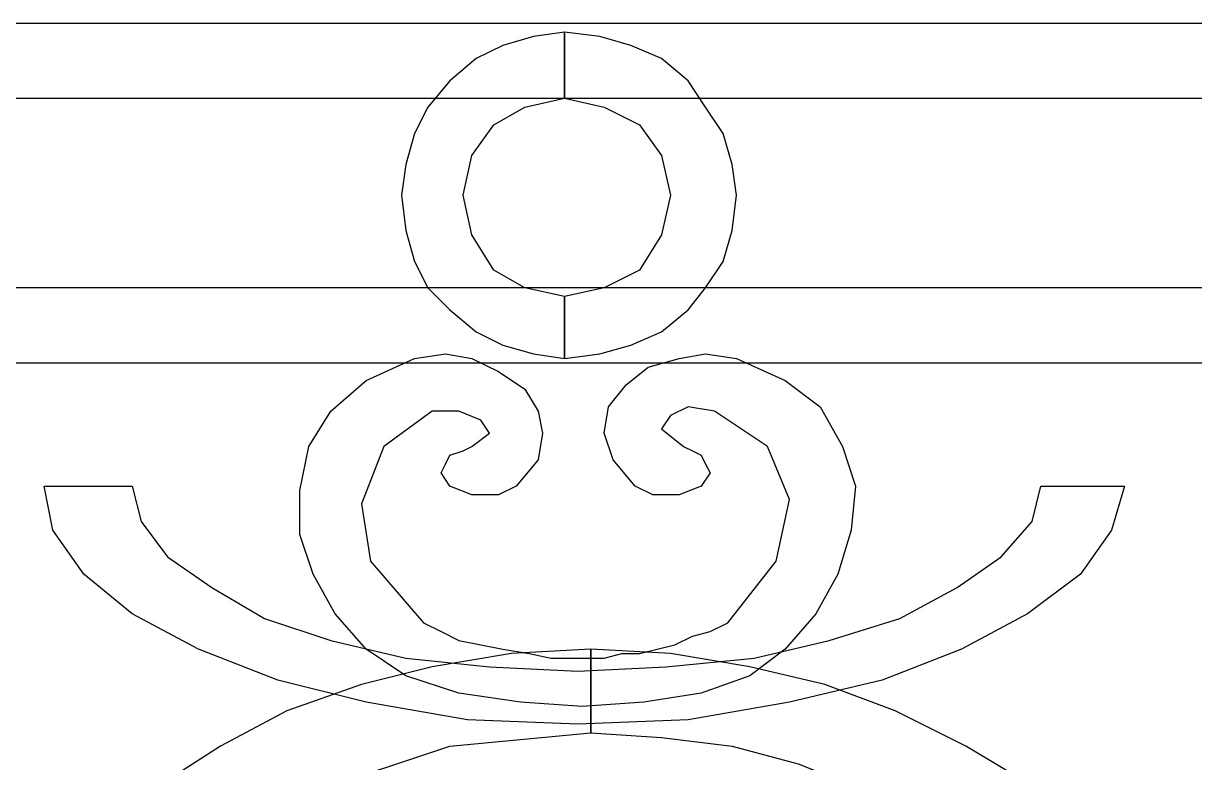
# Model space of a CAD drawing. Header units: centimetres. Extents: x -64 to 68, y -10 to 51.
# Drawn here: x -8.73 to 13.41, y 32.75 to 46.73 of the extents above; entities that cross this region are included whole.
import ezdxf

# ---------------------------------------------------------------- set-up
doc = ezdxf.new("R2010")
doc.units = ezdxf.units.CM
doc.header["$MEASUREMENT"] = 0
doc.layers.add('layer 1', color=7, linetype='Continuous')

msp = doc.modelspace()

# ---------------------------------------------------------------- linework, layer by layer
at = {"layer": 'layer 1', "color": 174}
for points, knots in [([(-59.34844, 46.72609), (-59.34844, 46.72609), (63.59672, 46.72609), (63.59672, 46.72609), (63.59672, 46.72609), (63.59672, 46.72609), (63.59672, 45.3091), (63.59672, 45.3091), (63.59672, 45.3091), (63.59672, 45.3091), (-59.34844, 45.3091), (-59.34844, 45.3091), (-59.34844, 45.3091), (-59.34844, 45.3091), (-59.34844, 46.72609), (-59.34844, 46.72609)], [0, 0, 0, 0, 0.25, 0.25, 0.25, 0.25, 0.5, 0.5, 0.5, 0.5, 0.75, 0.75, 0.75, 0.75, 1, 1, 1, 1]), ([(1.499, 40.39129), (1.499, 40.39129), (0.91553, 40.47464), (0.91553, 40.47464), (0.91553, 40.47464), (0.91553, 40.47464), (0.33206, 40.64135), (0.33206, 40.64135), (0.33206, 40.64135), (0.33206, 40.64135), (-0.16806, 40.89141), (-0.16806, 40.89141), (-0.16806, 40.89141), (-0.16806, 40.89141), (-0.66817, 41.30817), (-0.66817, 41.30817), (-0.66817, 41.30817), (-0.66817, 41.30817), (-1.08494, 41.72493), (-1.08494, 41.72493), (-1.08494, 41.72493), (-1.08494, 41.72493), (-1.33499, 42.22505), (-1.33499, 42.22505), (-1.33499, 42.22505), (-1.33499, 42.22505), (-1.5017, 42.80852), (-1.5017, 42.80852), (-1.5017, 42.80852), (-1.5017, 42.80852), (-1.58505, 43.47534), (-1.58505, 43.47534), (-1.58505, 43.47534), (-1.58505, 43.47534), (-1.5017, 44.05881), (-1.5017, 44.05881), (-1.5017, 44.05881), (-1.5017, 44.05881), (-1.33499, 44.64228), (-1.33499, 44.64228), (-1.33499, 44.64228), (-1.33499, 44.64228), (-1.08494, 45.14239), (-1.08494, 45.14239), (-1.08494, 45.14239), (-1.08494, 45.14239), (-0.66817, 45.64251), (-0.66817, 45.64251), (-0.66817, 45.64251), (-0.66817, 45.64251), (-0.16806, 46.05927), (-0.16806, 46.05927), (-0.16806, 46.05927), (-0.16806, 46.05927), (0.33206, 46.30933), (0.33206, 46.30933), (0.33206, 46.30933), (0.33206, 46.30933), (0.91553, 46.47603), (0.91553, 46.47603), (0.91553, 46.47603), (0.91553, 46.47603), (1.499, 46.55939), (1.499, 46.55939), (1.499, 46.55939), (1.499, 46.55939), (1.499, 45.3091), (1.499, 45.3091), (1.499, 45.3091), (1.499, 45.3091), (0.74882, 45.14239), (0.74882, 45.14239), (0.74882, 45.14239), (0.74882, 45.14239), (0.16535, 44.80898), (0.16535, 44.80898), (0.16535, 44.80898), (0.16535, 44.80898), (-0.25141, 44.22551), (-0.25141, 44.22551), (-0.25141, 44.22551), (-0.25141, 44.22551), (-0.41811, 43.47534), (-0.41811, 43.47534), (-0.41811, 43.47534), (-0.41811, 43.47534), (-0.25141, 42.72517), (-0.25141, 42.72517), (-0.25141, 42.72517), (-0.25141, 42.72517), (0.16535, 42.05834), (0.16535, 42.05834), (0.16535, 42.05834), (0.16535, 42.05834), (0.74882, 41.72493), (0.74882, 41.72493), (0.74882, 41.72493), (0.74882, 41.72493), (1.499, 41.55823), (1.499, 41.55823), (1.499, 41.55823), (1.499, 41.55823), (1.499, 40.39129), (1.499, 40.39129)], [0, 0, 0, 0, 0.03846154, 0.03846154, 0.03846154, 0.03846154, 0.07692308, 0.07692308, 0.07692308, 0.07692308, 0.11538462, 0.11538462, 0.11538462, 0.11538462, 0.15384615, 0.15384615, 0.15384615, 0.15384615, 0.19230769, 0.19230769, 0.19230769, 0.19230769, 0.23076923, 0.23076923, 0.23076923, 0.23076923, 0.26923077, 0.26923077, 0.26923077, 0.26923077, 0.30769231, 0.30769231, 0.30769231, 0.30769231, 0.34615385, 0.34615385, 0.34615385, 0.34615385, 0.38461538, 0.38461538, 0.38461538, 0.38461538, 0.42307692, 0.42307692, 0.42307692, 0.42307692, 0.46153846, 0.46153846, 0.46153846, 0.46153846, 0.5, 0.5, 0.5, 0.5, 0.53846154, 0.53846154, 0.53846154, 0.53846154, 0.57692308, 0.57692308, 0.57692308, 0.57692308, 0.61538462, 0.61538462, 0.61538462, 0.61538462, 0.65384615, 0.65384615, 0.65384615, 0.65384615, 0.69230769, 0.69230769, 0.69230769, 0.69230769, 0.73076923, 0.73076923, 0.73076923, 0.73076923, 0.76923077, 0.76923077, 0.76923077, 0.76923077, 0.80769231, 0.80769231, 0.80769231, 0.80769231, 0.84615385, 0.84615385, 0.84615385, 0.84615385, 0.88461538, 0.88461538, 0.88461538, 0.88461538, 0.92307692, 0.92307692, 0.92307692, 0.92307692, 0.96153846, 0.96153846, 0.96153846, 0.96153846, 1, 1, 1, 1]), ([(1.499, 46.55939), (1.499, 46.55939), (2.16582, 46.47603), (2.16582, 46.47603), (2.16582, 46.47603), (2.16582, 46.47603), (2.74929, 46.30933), (2.74929, 46.30933), (2.74929, 46.30933), (2.74929, 46.30933), (3.33275, 46.05927), (3.33275, 46.05927), (3.33275, 46.05927), (3.33275, 46.05927), (3.83287, 45.64251), (3.83287, 45.64251), (3.83287, 45.64251), (3.83287, 45.64251), (4.16628, 45.14239), (4.16628, 45.14239), (4.16628, 45.14239), (4.16628, 45.14239), (4.49969, 44.64228), (4.49969, 44.64228), (4.49969, 44.64228), (4.49969, 44.64228), (4.6664, 44.05881), (4.6664, 44.05881), (4.6664, 44.05881), (4.6664, 44.05881), (4.74975, 43.47534), (4.74975, 43.47534), (4.74975, 43.47534), (4.74975, 43.47534), (4.6664, 42.80852), (4.6664, 42.80852), (4.6664, 42.80852), (4.6664, 42.80852), (4.49969, 42.22505), (4.49969, 42.22505), (4.49969, 42.22505), (4.49969, 42.22505), (4.16628, 41.72493), (4.16628, 41.72493), (4.16628, 41.72493), (4.16628, 41.72493), (3.83287, 41.30817), (3.83287, 41.30817), (3.83287, 41.30817), (3.83287, 41.30817), (3.33275, 40.89141), (3.33275, 40.89141), (3.33275, 40.89141), (3.33275, 40.89141), (2.74929, 40.64135), (2.74929, 40.64135), (2.74929, 40.64135), (2.74929, 40.64135), (2.16582, 40.47464), (2.16582, 40.47464), (2.16582, 40.47464), (2.16582, 40.47464), (1.499, 40.39129), (1.499, 40.39129), (1.499, 40.39129), (1.499, 40.39129), (1.499, 40.39129), (1.499, 40.39129), (1.499, 40.39129), (1.499, 40.39129), (1.499, 40.39129), (1.499, 40.39129), (1.499, 40.39129), (1.499, 40.39129), (1.499, 40.39129), (1.499, 40.39129), (1.499, 40.39129), (1.499, 40.39129), (1.499, 40.39129), (1.499, 40.39129), (1.499, 40.39129), (1.499, 40.39129), (1.499, 41.55823), (1.499, 41.55823), (1.499, 41.55823), (1.499, 41.55823), (1.499, 41.55823), (1.499, 41.55823), (1.499, 41.55823), (1.499, 41.55823), (1.499, 41.55823), (1.499, 41.55823), (1.499, 41.55823), (1.499, 41.55823), (1.499, 41.55823), (1.499, 41.55823), (1.499, 41.55823), (1.499, 41.55823), (1.499, 41.55823), (1.499, 41.55823), (1.499, 41.55823), (1.499, 41.55823), (2.24917, 41.72493), (2.24917, 41.72493), (2.24917, 41.72493), (2.24917, 41.72493), (2.91599, 42.05834), (2.91599, 42.05834), (2.91599, 42.05834), (2.91599, 42.05834), (3.33275, 42.72517), (3.33275, 42.72517), (3.33275, 42.72517), (3.33275, 42.72517), (3.49946, 43.47534), (3.49946, 43.47534), (3.49946, 43.47534), (3.49946, 43.47534), (3.33275, 44.22551), (3.33275, 44.22551), (3.33275, 44.22551), (3.33275, 44.22551), (2.91599, 44.80898), (2.91599, 44.80898), (2.91599, 44.80898), (2.91599, 44.80898), (2.24917, 45.14239), (2.24917, 45.14239), (2.24917, 45.14239), (2.24917, 45.14239), (1.499, 45.3091), (1.499, 45.3091), (1.499, 45.3091), (1.499, 45.3091), (1.499, 45.3091), (1.499, 45.3091), (1.499, 45.3091), (1.499, 45.3091), (1.499, 45.3091), (1.499, 45.3091), (1.499, 45.3091), (1.499, 45.3091), (1.499, 45.3091), (1.499, 45.3091), (1.499, 45.3091), (1.499, 45.3091), (1.499, 45.3091), (1.499, 45.3091), (1.499, 45.3091), (1.499, 45.3091), (1.499, 46.55939), (1.499, 46.55939), (1.499, 46.55939), (1.499, 46.55939), (1.499, 46.55939), (1.499, 46.55939), (1.499, 46.55939), (1.499, 46.55939), (1.499, 46.55939), (1.499, 46.55939), (1.499, 46.55939), (1.499, 46.55939), (1.499, 46.55939), (1.499, 46.55939), (1.499, 46.55939), (1.499, 46.55939), (1.499, 46.55939), (1.499, 46.55939)], [0, 0, 0, 0, 0.02380952, 0.02380952, 0.02380952, 0.02380952, 0.04761905, 0.04761905, 0.04761905, 0.04761905, 0.07142857, 0.07142857, 0.07142857, 0.07142857, 0.0952381, 0.0952381, 0.0952381, 0.0952381, 0.11904762, 0.11904762, 0.11904762, 0.11904762, 0.14285714, 0.14285714, 0.14285714, 0.14285714, 0.16666667, 0.16666667, 0.16666667, 0.16666667, 0.19047619, 0.19047619, 0.19047619, 0.19047619, 0.21428571, 0.21428571, 0.21428571, 0.21428571, 0.23809524, 0.23809524, 0.23809524, 0.23809524, 0.26190476, 0.26190476, 0.26190476, 0.26190476, 0.28571429, 0.28571429, 0.28571429, 0.28571429, 0.30952381, 0.30952381, 0.30952381, 0.30952381, 0.33333333, 0.33333333, 0.33333333, 0.33333333, 0.35714286, 0.35714286, 0.35714286, 0.35714286, 0.38095238, 0.38095238, 0.38095238, 0.38095238, 0.4047619, 0.4047619, 0.4047619, 0.4047619, 0.42857143, 0.42857143, 0.42857143, 0.42857143, 0.45238095, 0.45238095, 0.45238095, 0.45238095, 0.47619048, 0.47619048, 0.47619048, 0.47619048, 0.5, 0.5, 0.5, 0.5, 0.52380952, 0.52380952, 0.52380952, 0.52380952, 0.54761905, 0.54761905, 0.54761905, 0.54761905, 0.57142857, 0.57142857, 0.57142857, 0.57142857, 0.5952381, 0.5952381, 0.5952381, 0.5952381, 0.61904762, 0.61904762, 0.61904762, 0.61904762, 0.64285714, 0.64285714, 0.64285714, 0.64285714, 0.66666667, 0.66666667, 0.66666667, 0.66666667, 0.69047619, 0.69047619, 0.69047619, 0.69047619, 0.71428571, 0.71428571, 0.71428571, 0.71428571, 0.73809524, 0.73809524, 0.73809524, 0.73809524, 0.76190476, 0.76190476, 0.76190476, 0.76190476, 0.78571429, 0.78571429, 0.78571429, 0.78571429, 0.80952381, 0.80952381, 0.80952381, 0.80952381, 0.83333333, 0.83333333, 0.83333333, 0.83333333, 0.85714286, 0.85714286, 0.85714286, 0.85714286, 0.88095238, 0.88095238, 0.88095238, 0.88095238, 0.9047619, 0.9047619, 0.9047619, 0.9047619, 0.92857143, 0.92857143, 0.92857143, 0.92857143, 0.95238095, 0.95238095, 0.95238095, 0.95238095, 0.97619048, 0.97619048, 0.97619048, 0.97619048, 1, 1, 1, 1]), ([(-59.26509, 41.72493), (-59.26509, 41.72493), (63.68007, 41.72493), (63.68007, 41.72493), (63.68007, 41.72493), (63.68007, 41.72493), (63.68007, 40.30794), (63.68007, 40.30794), (63.68007, 40.30794), (63.68007, 40.30794), (-59.26509, 40.30794), (-59.26509, 40.30794), (-59.26509, 40.30794), (-59.26509, 40.30794), (-59.26509, 41.72493), (-59.26509, 41.72493)], [0, 0, 0, 0, 0.25, 0.25, 0.25, 0.25, 0.5, 0.5, 0.5, 0.5, 0.75, 0.75, 0.75, 0.75, 1, 1, 1, 1]), ([(5.66663, 34.89002), (5.66663, 34.89002), (6.2501, 35.55684), (6.2501, 35.55684), (6.2501, 35.55684), (6.2501, 35.55684), (6.66686, 36.30701), (6.66686, 36.30701), (6.66686, 36.30701), (6.66686, 36.30701), (6.91692, 37.14054), (6.91692, 37.14054), (6.91692, 37.14054), (6.91692, 37.14054), (7.00027, 37.97406), (7.00027, 37.97406), (7.00027, 37.97406), (7.00027, 37.97406), (6.75021, 38.72424), (6.75021, 38.72424), (6.75021, 38.72424), (6.75021, 38.72424), (6.33345, 39.47441), (6.33345, 39.47441), (6.33345, 39.47441), (6.33345, 39.47441), (5.66663, 39.97453), (5.66663, 39.97453), (5.66663, 39.97453), (5.66663, 39.97453), (4.74975, 40.39129), (4.74975, 40.39129), (4.74975, 40.39129), (4.74975, 40.39129), (4.16628, 40.47464), (4.16628, 40.47464), (4.16628, 40.47464), (4.16628, 40.47464), (3.66617, 40.39129), (3.66617, 40.39129), (3.66617, 40.39129), (3.66617, 40.39129), (3.0827, 40.22459), (3.0827, 40.22459), (3.0827, 40.22459), (3.0827, 40.22459), (2.66593, 39.89118), (2.66593, 39.89118), (2.66593, 39.89118), (2.66593, 39.89118), (2.33252, 39.47441), (2.33252, 39.47441), (2.33252, 39.47441), (2.33252, 39.47441), (2.24917, 38.9743), (2.24917, 38.9743), (2.24917, 38.9743), (2.24917, 38.9743), (2.41588, 38.47418), (2.41588, 38.47418), (2.41588, 38.47418), (2.41588, 38.47418), (2.83264, 37.97406), (2.83264, 37.97406), (2.83264, 37.97406), (2.83264, 37.97406), (3.16605, 37.80736), (3.16605, 37.80736), (3.16605, 37.80736), (3.16605, 37.80736), (3.66617, 37.80736), (3.66617, 37.80736), (3.66617, 37.80736), (3.66617, 37.80736), (4.08293, 37.97406), (4.08293, 37.97406), (4.08293, 37.97406), (4.08293, 37.97406), (4.24963, 38.22412), (4.24963, 38.22412), (4.24963, 38.22412), (4.24963, 38.22412), (4.16628, 38.39083), (4.16628, 38.39083), (4.16628, 38.39083), (4.16628, 38.39083), (4.08293, 38.55753), (4.08293, 38.55753), (4.08293, 38.55753), (4.08293, 38.55753), (3.91622, 38.64089), (3.91622, 38.64089), (3.91622, 38.64089), (3.91622, 38.64089), (3.74952, 38.72424), (3.74952, 38.72424), (3.74952, 38.72424), (3.74952, 38.72424), (3.33275, 39.05765), (3.33275, 39.05765), (3.33275, 39.05765), (3.33275, 39.05765), (3.49946, 39.30771), (3.49946, 39.30771), (3.49946, 39.30771), (3.49946, 39.30771), (3.83287, 39.47441), (3.83287, 39.47441), (3.83287, 39.47441), (3.83287, 39.47441), (4.33299, 39.39106), (4.33299, 39.39106), (4.33299, 39.39106), (4.33299, 39.39106), (5.33322, 38.72424), (5.33322, 38.72424), (5.33322, 38.72424), (5.33322, 38.72424), (5.74998, 37.72401), (5.74998, 37.72401), (5.74998, 37.72401), (5.74998, 37.72401), (5.49992, 36.55707), (5.49992, 36.55707), (5.49992, 36.55707), (5.49992, 36.55707), (4.58304, 35.39013), (4.58304, 35.39013), (4.58304, 35.39013), (4.58304, 35.39013), (4.24963, 35.22343), (4.24963, 35.22343), (4.24963, 35.22343), (4.24963, 35.22343), (3.91622, 35.14007), (3.91622, 35.14007), (3.91622, 35.14007), (3.91622, 35.14007), (3.58281, 34.97337), (3.58281, 34.97337), (3.58281, 34.97337), (3.58281, 34.97337), (3.2494, 34.89002), (3.2494, 34.89002), (3.2494, 34.89002), (3.2494, 34.89002), (2.91599, 34.80666), (2.91599, 34.80666), (2.91599, 34.80666), (2.91599, 34.80666), (2.58258, 34.80666), (2.58258, 34.80666), (2.58258, 34.80666), (2.58258, 34.80666), (2.24917, 34.72331), (2.24917, 34.72331), (2.24917, 34.72331), (2.24917, 34.72331), (1.99911, 34.72331), (1.99911, 34.72331), (1.99911, 34.72331), (1.99911, 34.72331), (1.99911, 34.72331), (1.99911, 34.72331), (1.99911, 34.72331), (1.99911, 34.72331), (1.99911, 34.72331), (1.99911, 34.72331), (1.99911, 34.72331), (1.99911, 34.72331), (1.99911, 34.72331), (1.99911, 34.72331), (1.99911, 34.72331), (1.99911, 34.72331), (1.99911, 34.72331), (1.99911, 34.72331), (1.99911, 34.72331), (1.99911, 34.72331), (1.6657, 34.72331), (1.6657, 34.72331), (1.6657, 34.72331), (1.6657, 34.72331), (1.24894, 34.72331), (1.24894, 34.72331), (1.24894, 34.72331), (1.24894, 34.72331), (0.83217, 34.80666), (0.83217, 34.80666), (0.83217, 34.80666), (0.83217, 34.80666), (0.33206, 34.89002), (0.33206, 34.89002), (0.33206, 34.89002), (0.33206, 34.89002), (-0.0847, 34.97337), (-0.0847, 34.97337), (-0.0847, 34.97337), (-0.0847, 34.97337), (-0.50147, 35.05672), (-0.50147, 35.05672), (-0.50147, 35.05672), (-0.50147, 35.05672), (-0.83488, 35.22343), (-0.83488, 35.22343), (-0.83488, 35.22343), (-0.83488, 35.22343), (-1.16829, 35.39013), (-1.16829, 35.39013), (-1.16829, 35.39013), (-1.16829, 35.39013), (-2.16852, 36.55707), (-2.16852, 36.55707), (-2.16852, 36.55707), (-2.16852, 36.55707), (-2.33523, 37.64065), (-2.33523, 37.64065), (-2.33523, 37.64065), (-2.33523, 37.64065), (-1.91846, 38.72424), (-1.91846, 38.72424), (-1.91846, 38.72424), (-1.91846, 38.72424), (-1.00158, 39.39106), (-1.00158, 39.39106), (-1.00158, 39.39106), (-1.00158, 39.39106), (-0.50147, 39.39106), (-0.50147, 39.39106), (-0.50147, 39.39106), (-0.50147, 39.39106), (-0.0847, 39.22435), (-0.0847, 39.22435), (-0.0847, 39.22435), (-0.0847, 39.22435), (0.082, 38.9743), (0.082, 38.9743), (0.082, 38.9743), (0.082, 38.9743), (-0.25141, 38.72424), (-0.25141, 38.72424), (-0.25141, 38.72424), (-0.25141, 38.72424), (-0.41811, 38.64089), (-0.41811, 38.64089), (-0.41811, 38.64089), (-0.41811, 38.64089), (-0.66817, 38.55753), (-0.66817, 38.55753), (-0.66817, 38.55753), (-0.66817, 38.55753), (-0.75153, 38.39083), (-0.75153, 38.39083), (-0.75153, 38.39083), (-0.75153, 38.39083), (-0.83488, 38.22412), (-0.83488, 38.22412), (-0.83488, 38.22412), (-0.83488, 38.22412), (-0.66817, 37.97406), (-0.66817, 37.97406), (-0.66817, 37.97406), (-0.66817, 37.97406), (-0.25141, 37.80736), (-0.25141, 37.80736), (-0.25141, 37.80736), (-0.25141, 37.80736), (0.24871, 37.80736), (0.24871, 37.80736), (0.24871, 37.80736), (0.24871, 37.80736), (0.58212, 37.97406), (0.58212, 37.97406), (0.58212, 37.97406), (0.58212, 37.97406), (0.99888, 38.47418), (0.99888, 38.47418), (0.99888, 38.47418), (0.99888, 38.47418), (1.08223, 38.9743), (1.08223, 38.9743), (1.08223, 38.9743), (1.08223, 38.9743), (0.99888, 39.39106), (0.99888, 39.39106), (0.99888, 39.39106), (0.99888, 39.39106), (0.74882, 39.80782), (0.74882, 39.80782), (0.74882, 39.80782), (0.74882, 39.80782), (0.24871, 40.14123), (0.24871, 40.14123), (0.24871, 40.14123), (0.24871, 40.14123), (-0.25141, 40.39129), (-0.25141, 40.39129), (-0.25141, 40.39129), (-0.25141, 40.39129), (-0.75153, 40.47464), (-0.75153, 40.47464), (-0.75153, 40.47464), (-0.75153, 40.47464), (-1.33499, 40.39129), (-1.33499, 40.39129), (-1.33499, 40.39129), (-1.33499, 40.39129), (-2.25187, 39.97453), (-2.25187, 39.97453), (-2.25187, 39.97453), (-2.25187, 39.97453), (-2.91869, 39.39106), (-2.91869, 39.39106), (-2.91869, 39.39106), (-2.91869, 39.39106), (-3.33546, 38.72424), (-3.33546, 38.72424), (-3.33546, 38.72424), (-3.33546, 38.72424), (-3.50216, 37.89071), (-3.50216, 37.89071), (-3.50216, 37.89071), (-3.50216, 37.89071), (-3.50216, 37.05719), (-3.50216, 37.05719), (-3.50216, 37.05719), (-3.50216, 37.05719), (-3.2521, 36.30701), (-3.2521, 36.30701), (-3.2521, 36.30701), (-3.2521, 36.30701), (-2.83534, 35.55684), (-2.83534, 35.55684), (-2.83534, 35.55684), (-2.83534, 35.55684), (-2.25187, 34.89002), (-2.25187, 34.89002), (-2.25187, 34.89002), (-2.25187, 34.89002), (-1.5017, 34.3899), (-1.5017, 34.3899), (-1.5017, 34.3899), (-1.5017, 34.3899), (-0.50147, 34.05649), (-0.50147, 34.05649), (-0.50147, 34.05649), (-0.50147, 34.05649), (0.66547, 33.88978), (0.66547, 33.88978), (0.66547, 33.88978), (0.66547, 33.88978), (1.83241, 33.80643), (1.83241, 33.80643), (1.83241, 33.80643), (1.83241, 33.80643), (2.99934, 33.88978), (2.99934, 33.88978), (2.99934, 33.88978), (2.99934, 33.88978), (4.08293, 34.05649), (4.08293, 34.05649), (4.08293, 34.05649), (4.08293, 34.05649), (4.99981, 34.3899), (4.99981, 34.3899), (4.99981, 34.3899), (4.99981, 34.3899), (5.66663, 34.89002), (5.66663, 34.89002)], [0, 0, 0, 0, 0.01086957, 0.01086957, 0.01086957, 0.01086957, 0.02173913, 0.02173913, 0.02173913, 0.02173913, 0.0326087, 0.0326087, 0.0326087, 0.0326087, 0.04347826, 0.04347826, 0.04347826, 0.04347826, 0.05434783, 0.05434783, 0.05434783, 0.05434783, 0.06521739, 0.06521739, 0.06521739, 0.06521739, 0.07608696, 0.07608696, 0.07608696, 0.07608696, 0.08695652, 0.08695652, 0.08695652, 0.08695652, 0.09782609, 0.09782609, 0.09782609, 0.09782609, 0.10869565, 0.10869565, 0.10869565, 0.10869565, 0.11956522, 0.11956522, 0.11956522, 0.11956522, 0.13043478, 0.13043478, 0.13043478, 0.13043478, 0.14130435, 0.14130435, 0.14130435, 0.14130435, 0.15217391, 0.15217391, 0.15217391, 0.15217391, 0.16304348, 0.16304348, 0.16304348, 0.16304348, 0.17391304, 0.17391304, 0.17391304, 0.17391304, 0.18478261, 0.18478261, 0.18478261, 0.18478261, 0.19565217, 0.19565217, 0.19565217, 0.19565217, 0.20652174, 0.20652174, 0.20652174, 0.20652174, 0.2173913, 0.2173913, 0.2173913, 0.2173913, 0.22826087, 0.22826087, 0.22826087, 0.22826087, 0.23913043, 0.23913043, 0.23913043, 0.23913043, 0.25, 0.25, 0.25, 0.25, 0.26086957, 0.26086957, 0.26086957, 0.26086957, 0.27173913, 0.27173913, 0.27173913, 0.27173913, 0.2826087, 0.2826087, 0.2826087, 0.2826087, 0.29347826, 0.29347826, 0.29347826, 0.29347826, 0.30434783, 0.30434783, 0.30434783, 0.30434783, 0.31521739, 0.31521739, 0.31521739, 0.31521739, 0.32608696, 0.32608696, 0.32608696, 0.32608696, 0.33695652, 0.33695652, 0.33695652, 0.33695652, 0.34782609, 0.34782609, 0.34782609, 0.34782609, 0.35869565, 0.35869565, 0.35869565, 0.35869565, 0.36956522, 0.36956522, 0.36956522, 0.36956522, 0.38043478, 0.38043478, 0.38043478, 0.38043478, 0.39130435, 0.39130435, 0.39130435, 0.39130435, 0.40217391, 0.40217391, 0.40217391, 0.40217391, 0.41304348, 0.41304348, 0.41304348, 0.41304348, 0.42391304, 0.42391304, 0.42391304, 0.42391304, 0.43478261, 0.43478261, 0.43478261, 0.43478261, 0.44565217, 0.44565217, 0.44565217, 0.44565217, 0.45652174, 0.45652174, 0.45652174, 0.45652174, 0.4673913, 0.4673913, 0.4673913, 0.4673913, 0.47826087, 0.47826087, 0.47826087, 0.47826087, 0.48913043, 0.48913043, 0.48913043, 0.48913043, 0.5, 0.5, 0.5, 0.5, 0.51086957, 0.51086957, 0.51086957, 0.51086957, 0.52173913, 0.52173913, 0.52173913, 0.52173913, 0.5326087, 0.5326087, 0.5326087, 0.5326087, 0.54347826, 0.54347826, 0.54347826, 0.54347826, 0.55434783, 0.55434783, 0.55434783, 0.55434783, 0.56521739, 0.56521739, 0.56521739, 0.56521739, 0.57608696, 0.57608696, 0.57608696, 0.57608696, 0.58695652, 0.58695652, 0.58695652, 0.58695652, 0.59782609, 0.59782609, 0.59782609, 0.59782609, 0.60869565, 0.60869565, 0.60869565, 0.60869565, 0.61956522, 0.61956522, 0.61956522, 0.61956522, 0.63043478, 0.63043478, 0.63043478, 0.63043478, 0.64130435, 0.64130435, 0.64130435, 0.64130435, 0.65217391, 0.65217391, 0.65217391, 0.65217391, 0.66304348, 0.66304348, 0.66304348, 0.66304348, 0.67391304, 0.67391304, 0.67391304, 0.67391304, 0.68478261, 0.68478261, 0.68478261, 0.68478261, 0.69565217, 0.69565217, 0.69565217, 0.69565217, 0.70652174, 0.70652174, 0.70652174, 0.70652174, 0.7173913, 0.7173913, 0.7173913, 0.7173913, 0.72826087, 0.72826087, 0.72826087, 0.72826087, 0.73913043, 0.73913043, 0.73913043, 0.73913043, 0.75, 0.75, 0.75, 0.75, 0.76086957, 0.76086957, 0.76086957, 0.76086957, 0.77173913, 0.77173913, 0.77173913, 0.77173913, 0.7826087, 0.7826087, 0.7826087, 0.7826087, 0.79347826, 0.79347826, 0.79347826, 0.79347826, 0.80434783, 0.80434783, 0.80434783, 0.80434783, 0.81521739, 0.81521739, 0.81521739, 0.81521739, 0.82608696, 0.82608696, 0.82608696, 0.82608696, 0.83695652, 0.83695652, 0.83695652, 0.83695652, 0.84782609, 0.84782609, 0.84782609, 0.84782609, 0.85869565, 0.85869565, 0.85869565, 0.85869565, 0.86956522, 0.86956522, 0.86956522, 0.86956522, 0.88043478, 0.88043478, 0.88043478, 0.88043478, 0.89130435, 0.89130435, 0.89130435, 0.89130435, 0.90217391, 0.90217391, 0.90217391, 0.90217391, 0.91304348, 0.91304348, 0.91304348, 0.91304348, 0.92391304, 0.92391304, 0.92391304, 0.92391304, 0.93478261, 0.93478261, 0.93478261, 0.93478261, 0.94565217, 0.94565217, 0.94565217, 0.94565217, 0.95652174, 0.95652174, 0.95652174, 0.95652174, 0.9673913, 0.9673913, 0.9673913, 0.9673913, 0.97826087, 0.97826087, 0.97826087, 0.97826087, 0.98913043, 0.98913043, 0.98913043, 0.98913043, 1, 1, 1, 1]), ([(1.74905, 33.47302), (1.74905, 33.47302), (3.83287, 33.55637), (3.83287, 33.55637), (3.83287, 33.55637), (3.83287, 33.55637), (5.74998, 33.88978), (5.74998, 33.88978), (5.74998, 33.88978), (5.74998, 33.88978), (7.50039, 34.30655), (7.50039, 34.30655), (7.50039, 34.30655), (7.50039, 34.30655), (9.00073, 34.89002), (9.00073, 34.89002), (9.00073, 34.89002), (9.00073, 34.89002), (10.25102, 35.55684), (10.25102, 35.55684), (10.25102, 35.55684), (10.25102, 35.55684), (11.25126, 36.30701), (11.25126, 36.30701), (11.25126, 36.30701), (11.25126, 36.30701), (11.83473, 37.14054), (11.83473, 37.14054), (11.83473, 37.14054), (11.83473, 37.14054), (12.08478, 37.97406), (12.08478, 37.97406), (12.08478, 37.97406), (12.08478, 37.97406), (12.08478, 37.97406), (12.08478, 37.97406), (12.08478, 37.97406), (12.08478, 37.97406), (12.08478, 37.97406), (12.08478, 37.97406), (12.08478, 37.97406), (12.08478, 37.97406), (12.08478, 37.97406), (12.08478, 37.97406), (12.08478, 37.97406), (12.08478, 37.97406), (12.08478, 37.97406), (12.08478, 37.97406), (12.08478, 37.97406), (12.08478, 37.97406), (11.75137, 37.97406), (11.75137, 37.97406), (11.75137, 37.97406), (11.75137, 37.97406), (11.1679, 37.97406), (11.1679, 37.97406), (11.1679, 37.97406), (11.1679, 37.97406), (10.75114, 37.97406), (10.75114, 37.97406), (10.75114, 37.97406), (10.75114, 37.97406), (10.50108, 37.97406), (10.50108, 37.97406), (10.50108, 37.97406), (10.50108, 37.97406), (10.33438, 37.30724), (10.33438, 37.30724), (10.33438, 37.30724), (10.33438, 37.30724), (9.75091, 36.64042), (9.75091, 36.64042), (9.75091, 36.64042), (9.75091, 36.64042), (8.91738, 36.05695), (8.91738, 36.05695), (8.91738, 36.05695), (8.91738, 36.05695), (7.8338, 35.47348), (7.8338, 35.47348), (7.8338, 35.47348), (7.8338, 35.47348), (6.50016, 35.05672), (6.50016, 35.05672), (6.50016, 35.05672), (6.50016, 35.05672), (5.08316, 34.72331), (5.08316, 34.72331), (5.08316, 34.72331), (5.08316, 34.72331), (3.41611, 34.55661), (3.41611, 34.55661), (3.41611, 34.55661), (3.41611, 34.55661), (1.74905, 34.47325), (1.74905, 34.47325), (1.74905, 34.47325), (1.74905, 34.47325), (0.082, 34.55661), (0.082, 34.55661), (0.082, 34.55661), (0.082, 34.55661), (-1.5017, 34.72331), (-1.5017, 34.72331), (-1.5017, 34.72331), (-1.5017, 34.72331), (-2.91869, 35.05672), (-2.91869, 35.05672), (-2.91869, 35.05672), (-2.91869, 35.05672), (-4.16898, 35.47348), (-4.16898, 35.47348), (-4.16898, 35.47348), (-4.16898, 35.47348), (-5.16922, 36.05695), (-5.16922, 36.05695), (-5.16922, 36.05695), (-5.16922, 36.05695), (-6.00274, 36.64042), (-6.00274, 36.64042), (-6.00274, 36.64042), (-6.00274, 36.64042), (-6.50286, 37.30724), (-6.50286, 37.30724), (-6.50286, 37.30724), (-6.50286, 37.30724), (-6.66956, 37.97406), (-6.66956, 37.97406), (-6.66956, 37.97406), (-6.66956, 37.97406), (-6.91962, 37.97406), (-6.91962, 37.97406), (-6.91962, 37.97406), (-6.91962, 37.97406), (-7.41974, 37.97406), (-7.41974, 37.97406), (-7.41974, 37.97406), (-7.41974, 37.97406), (-8.00321, 37.97406), (-8.00321, 37.97406), (-8.00321, 37.97406), (-8.00321, 37.97406), (-8.33662, 37.97406), (-8.33662, 37.97406), (-8.33662, 37.97406), (-8.33662, 37.97406), (-8.33662, 37.97406), (-8.33662, 37.97406), (-8.33662, 37.97406), (-8.33662, 37.97406), (-8.33662, 37.97406), (-8.33662, 37.97406), (-8.33662, 37.97406), (-8.33662, 37.97406), (-8.33662, 37.97406), (-8.33662, 37.97406), (-8.33662, 37.97406), (-8.33662, 37.97406), (-8.33662, 37.97406), (-8.33662, 37.97406), (-8.33662, 37.97406), (-8.33662, 37.97406), (-8.16991, 37.14054), (-8.16991, 37.14054), (-8.16991, 37.14054), (-8.16991, 37.14054), (-7.58644, 36.30701), (-7.58644, 36.30701), (-7.58644, 36.30701), (-7.58644, 36.30701), (-6.66956, 35.55684), (-6.66956, 35.55684), (-6.66956, 35.55684), (-6.66956, 35.55684), (-5.41927, 34.89002), (-5.41927, 34.89002), (-5.41927, 34.89002), (-5.41927, 34.89002), (-3.91893, 34.30655), (-3.91893, 34.30655), (-3.91893, 34.30655), (-3.91893, 34.30655), (-2.25187, 33.88978), (-2.25187, 33.88978), (-2.25187, 33.88978), (-2.25187, 33.88978), (-0.33476, 33.55637), (-0.33476, 33.55637), (-0.33476, 33.55637), (-0.33476, 33.55637), (1.74905, 33.47302), (1.74905, 33.47302)], [0, 0, 0, 0, 0.02083333, 0.02083333, 0.02083333, 0.02083333, 0.04166667, 0.04166667, 0.04166667, 0.04166667, 0.0625, 0.0625, 0.0625, 0.0625, 0.08333333, 0.08333333, 0.08333333, 0.08333333, 0.10416667, 0.10416667, 0.10416667, 0.10416667, 0.125, 0.125, 0.125, 0.125, 0.14583333, 0.14583333, 0.14583333, 0.14583333, 0.16666667, 0.16666667, 0.16666667, 0.16666667, 0.1875, 0.1875, 0.1875, 0.1875, 0.20833333, 0.20833333, 0.20833333, 0.20833333, 0.22916667, 0.22916667, 0.22916667, 0.22916667, 0.25, 0.25, 0.25, 0.25, 0.27083333, 0.27083333, 0.27083333, 0.27083333, 0.29166667, 0.29166667, 0.29166667, 0.29166667, 0.3125, 0.3125, 0.3125, 0.3125, 0.33333333, 0.33333333, 0.33333333, 0.33333333, 0.35416667, 0.35416667, 0.35416667, 0.35416667, 0.375, 0.375, 0.375, 0.375, 0.39583333, 0.39583333, 0.39583333, 0.39583333, 0.41666667, 0.41666667, 0.41666667, 0.41666667, 0.4375, 0.4375, 0.4375, 0.4375, 0.45833333, 0.45833333, 0.45833333, 0.45833333, 0.47916667, 0.47916667, 0.47916667, 0.47916667, 0.5, 0.5, 0.5, 0.5, 0.52083333, 0.52083333, 0.52083333, 0.52083333, 0.54166667, 0.54166667, 0.54166667, 0.54166667, 0.5625, 0.5625, 0.5625, 0.5625, 0.58333333, 0.58333333, 0.58333333, 0.58333333, 0.60416667, 0.60416667, 0.60416667, 0.60416667, 0.625, 0.625, 0.625, 0.625, 0.64583333, 0.64583333, 0.64583333, 0.64583333, 0.66666667, 0.66666667, 0.66666667, 0.66666667, 0.6875, 0.6875, 0.6875, 0.6875, 0.70833333, 0.70833333, 0.70833333, 0.70833333, 0.72916667, 0.72916667, 0.72916667, 0.72916667, 0.75, 0.75, 0.75, 0.75, 0.77083333, 0.77083333, 0.77083333, 0.77083333, 0.79166667, 0.79166667, 0.79166667, 0.79166667, 0.8125, 0.8125, 0.8125, 0.8125, 0.83333333, 0.83333333, 0.83333333, 0.83333333, 0.85416667, 0.85416667, 0.85416667, 0.85416667, 0.875, 0.875, 0.875, 0.875, 0.89583333, 0.89583333, 0.89583333, 0.89583333, 0.91666667, 0.91666667, 0.91666667, 0.91666667, 0.9375, 0.9375, 0.9375, 0.9375, 0.95833333, 0.95833333, 0.95833333, 0.95833333, 0.97916667, 0.97916667, 0.97916667, 0.97916667, 1, 1, 1, 1]), ([(1.99911, 33.30632), (1.99911, 33.30632), (1.99911, 33.30632), (1.99911, 33.30632), (1.99911, 33.30632), (1.99911, 33.30632), (1.99911, 33.30632), (1.99911, 33.30632), (1.99911, 33.30632), (1.99911, 33.30632), (1.99911, 33.30632), (1.99911, 33.30632), (1.99911, 33.30632), (1.99911, 33.30632), (1.99911, 33.30632), (1.99911, 33.30632), (1.99911, 33.30632), (1.99911, 33.30632), (-0.66817, 33.05626), (-0.66817, 33.05626), (-0.66817, 33.05626), (-0.66817, 33.05626), (-3.16875, 32.22273), (-3.16875, 32.22273), (-3.16875, 32.22273), (-3.16875, 32.22273), (-5.41927, 30.97244), (-5.41927, 30.97244), (-5.41927, 30.97244), (-5.41927, 30.97244), (-7.33638, 29.38874), (-7.33638, 29.38874), (-7.33638, 29.38874), (-7.33638, 29.38874), (-8.92009, 27.38828), (-8.92009, 27.38828), (-8.92009, 27.38828), (-8.92009, 27.38828), (-10.17038, 25.0544), (-10.17038, 25.0544), (-10.17038, 25.0544), (-10.17038, 25.0544), (-10.92055, 22.55382), (-10.92055, 22.55382), (-10.92055, 22.55382), (-10.92055, 22.55382), (-11.17061, 19.80319), (-11.17061, 19.80319), (-11.17061, 19.80319), (-11.17061, 19.80319), (-10.92055, 17.05255), (-10.92055, 17.05255), (-10.92055, 17.05255), (-10.92055, 17.05255), (-10.17038, 14.55197), (-10.17038, 14.55197), (-10.17038, 14.55197), (-10.17038, 14.55197), (-8.92009, 12.30145), (-8.92009, 12.30145), (-8.92009, 12.30145), (-8.92009, 12.30145), (-7.33638, 10.30098), (-7.33638, 10.30098), (-7.33638, 10.30098), (-7.33638, 10.30098), (-5.41927, 8.63393), (-5.41927, 8.63393), (-5.41927, 8.63393), (-5.41927, 8.63393), (-3.16875, 7.38364), (-3.16875, 7.38364), (-3.16875, 7.38364), (-3.16875, 7.38364), (-0.66817, 6.55011), (-0.66817, 6.55011), (-0.66817, 6.55011), (-0.66817, 6.55011), (1.99911, 6.30006), (1.99911, 6.30006), (1.99911, 6.30006), (1.99911, 6.30006), (1.99911, 6.30006), (1.99911, 6.30006), (1.99911, 6.30006), (1.99911, 6.30006), (1.99911, 6.30006), (1.99911, 6.30006), (1.99911, 6.30006), (1.99911, 6.30006), (1.99911, 6.30006), (1.99911, 6.30006), (1.99911, 6.30006), (1.99911, 6.30006), (1.99911, 6.30006), (1.99911, 6.30006), (1.99911, 6.30006), (1.99911, 6.30006), (1.99911, 4.79971), (1.99911, 4.79971), (1.99911, 4.79971), (1.99911, 4.79971), (1.99911, 4.79971), (1.99911, 4.79971), (1.99911, 4.79971), (1.99911, 4.79971), (1.99911, 4.79971), (1.99911, 4.79971), (1.99911, 4.79971), (1.99911, 4.79971), (1.99911, 4.79971), (1.99911, 4.79971), (1.99911, 4.79971), (1.99911, 4.79971), (1.99911, 4.79971), (1.99911, 4.79971), (1.99911, 4.79971), (1.99911, 4.79971), (0.49876, 4.88306), (0.49876, 4.88306), (0.49876, 4.88306), (0.49876, 4.88306), (-1.00158, 5.13312), (-1.00158, 5.13312), (-1.00158, 5.13312), (-1.00158, 5.13312), (-2.33523, 5.46653), (-2.33523, 5.46653), (-2.33523, 5.46653), (-2.33523, 5.46653), (-3.75222, 5.96665), (-3.75222, 5.96665), (-3.75222, 5.96665), (-3.75222, 5.96665), (-5.00251, 6.63347), (-5.00251, 6.63347), (-5.00251, 6.63347), (-5.00251, 6.63347), (-6.16945, 7.38364), (-6.16945, 7.38364), (-6.16945, 7.38364), (-6.16945, 7.38364), (-7.25303, 8.21717), (-7.25303, 8.21717), (-7.25303, 8.21717), (-7.25303, 8.21717), (-8.33662, 9.2174), (-8.33662, 9.2174), (-8.33662, 9.2174), (-8.33662, 9.2174), (-9.2535, 10.21763), (-9.2535, 10.21763), (-9.2535, 10.21763), (-9.2535, 10.21763), (-10.08702, 11.38457), (-10.08702, 11.38457), (-10.08702, 11.38457), (-10.08702, 11.38457), (-10.75384, 12.63486), (-10.75384, 12.63486), (-10.75384, 12.63486), (-10.75384, 12.63486), (-11.42066, 13.9685), (-11.42066, 13.9685), (-11.42066, 13.9685), (-11.42066, 13.9685), (-11.83743, 15.30214), (-11.83743, 15.30214), (-11.83743, 15.30214), (-11.83743, 15.30214), (-12.25419, 16.80249), (-12.25419, 16.80249), (-12.25419, 16.80249), (-12.25419, 16.80249), (-12.4209, 18.21949), (-12.4209, 18.21949), (-12.4209, 18.21949), (-12.4209, 18.21949), (-12.50425, 19.80319), (-12.50425, 19.80319), (-12.50425, 19.80319), (-12.50425, 19.80319), (-12.4209, 21.30353), (-12.4209, 21.30353), (-12.4209, 21.30353), (-12.4209, 21.30353), (-12.25419, 22.80388), (-12.25419, 22.80388), (-12.25419, 22.80388), (-12.25419, 22.80388), (-11.83743, 24.22088), (-11.83743, 24.22088), (-11.83743, 24.22088), (-11.83743, 24.22088), (-11.42066, 25.63787), (-11.42066, 25.63787), (-11.42066, 25.63787), (-11.42066, 25.63787), (-10.75384, 26.97151), (-10.75384, 26.97151), (-10.75384, 26.97151), (-10.75384, 26.97151), (-10.08702, 28.2218), (-10.08702, 28.2218), (-10.08702, 28.2218), (-10.08702, 28.2218), (-9.2535, 29.38874), (-9.2535, 29.38874), (-9.2535, 29.38874), (-9.2535, 29.38874), (-8.33662, 30.47233), (-8.33662, 30.47233), (-8.33662, 30.47233), (-8.33662, 30.47233), (-7.25303, 31.3892), (-7.25303, 31.3892), (-7.25303, 31.3892), (-7.25303, 31.3892), (-6.16945, 32.30608), (-6.16945, 32.30608), (-6.16945, 32.30608), (-6.16945, 32.30608), (-5.00251, 33.05626), (-5.00251, 33.05626), (-5.00251, 33.05626), (-5.00251, 33.05626), (-3.75222, 33.72308), (-3.75222, 33.72308), (-3.75222, 33.72308), (-3.75222, 33.72308), (-2.33523, 34.22319), (-2.33523, 34.22319), (-2.33523, 34.22319), (-2.33523, 34.22319), (-1.00158, 34.55661), (-1.00158, 34.55661), (-1.00158, 34.55661), (-1.00158, 34.55661), (0.49876, 34.80666), (0.49876, 34.80666), (0.49876, 34.80666), (0.49876, 34.80666), (1.99911, 34.89002), (1.99911, 34.89002), (1.99911, 34.89002), (1.99911, 34.89002), (1.99911, 34.89002), (1.99911, 34.89002), (1.99911, 34.89002), (1.99911, 34.89002), (1.99911, 34.89002), (1.99911, 34.89002), (1.99911, 34.89002), (1.99911, 34.89002), (1.99911, 34.89002), (1.99911, 34.89002), (1.99911, 34.89002), (1.99911, 34.89002), (1.99911, 34.89002), (1.99911, 34.89002), (1.99911, 34.89002), (1.99911, 34.89002), (1.99911, 33.30632), (1.99911, 33.30632)], [0, 0, 0, 0, 0.01515152, 0.01515152, 0.01515152, 0.01515152, 0.03030303, 0.03030303, 0.03030303, 0.03030303, 0.04545455, 0.04545455, 0.04545455, 0.04545455, 0.06060606, 0.06060606, 0.06060606, 0.06060606, 0.07575758, 0.07575758, 0.07575758, 0.07575758, 0.09090909, 0.09090909, 0.09090909, 0.09090909, 0.10606061, 0.10606061, 0.10606061, 0.10606061, 0.12121212, 0.12121212, 0.12121212, 0.12121212, 0.13636364, 0.13636364, 0.13636364, 0.13636364, 0.15151515, 0.15151515, 0.15151515, 0.15151515, 0.16666667, 0.16666667, 0.16666667, 0.16666667, 0.18181818, 0.18181818, 0.18181818, 0.18181818, 0.1969697, 0.1969697, 0.1969697, 0.1969697, 0.21212121, 0.21212121, 0.21212121, 0.21212121, 0.22727273, 0.22727273, 0.22727273, 0.22727273, 0.24242424, 0.24242424, 0.24242424, 0.24242424, 0.25757576, 0.25757576, 0.25757576, 0.25757576, 0.27272727, 0.27272727, 0.27272727, 0.27272727, 0.28787879, 0.28787879, 0.28787879, 0.28787879, 0.3030303, 0.3030303, 0.3030303, 0.3030303, 0.31818182, 0.31818182, 0.31818182, 0.31818182, 0.33333333, 0.33333333, 0.33333333, 0.33333333, 0.34848485, 0.34848485, 0.34848485, 0.34848485, 0.36363636, 0.36363636, 0.36363636, 0.36363636, 0.37878788, 0.37878788, 0.37878788, 0.37878788, 0.39393939, 0.39393939, 0.39393939, 0.39393939, 0.40909091, 0.40909091, 0.40909091, 0.40909091, 0.42424242, 0.42424242, 0.42424242, 0.42424242, 0.43939394, 0.43939394, 0.43939394, 0.43939394, 0.45454545, 0.45454545, 0.45454545, 0.45454545, 0.46969697, 0.46969697, 0.46969697, 0.46969697, 0.48484848, 0.48484848, 0.48484848, 0.48484848, 0.5, 0.5, 0.5, 0.5, 0.51515152, 0.51515152, 0.51515152, 0.51515152, 0.53030303, 0.53030303, 0.53030303, 0.53030303, 0.54545455, 0.54545455, 0.54545455, 0.54545455, 0.56060606, 0.56060606, 0.56060606, 0.56060606, 0.57575758, 0.57575758, 0.57575758, 0.57575758, 0.59090909, 0.59090909, 0.59090909, 0.59090909, 0.60606061, 0.60606061, 0.60606061, 0.60606061, 0.62121212, 0.62121212, 0.62121212, 0.62121212, 0.63636364, 0.63636364, 0.63636364, 0.63636364, 0.65151515, 0.65151515, 0.65151515, 0.65151515, 0.66666667, 0.66666667, 0.66666667, 0.66666667, 0.68181818, 0.68181818, 0.68181818, 0.68181818, 0.6969697, 0.6969697, 0.6969697, 0.6969697, 0.71212121, 0.71212121, 0.71212121, 0.71212121, 0.72727273, 0.72727273, 0.72727273, 0.72727273, 0.74242424, 0.74242424, 0.74242424, 0.74242424, 0.75757576, 0.75757576, 0.75757576, 0.75757576, 0.77272727, 0.77272727, 0.77272727, 0.77272727, 0.78787879, 0.78787879, 0.78787879, 0.78787879, 0.8030303, 0.8030303, 0.8030303, 0.8030303, 0.81818182, 0.81818182, 0.81818182, 0.81818182, 0.83333333, 0.83333333, 0.83333333, 0.83333333, 0.84848485, 0.84848485, 0.84848485, 0.84848485, 0.86363636, 0.86363636, 0.86363636, 0.86363636, 0.87878788, 0.87878788, 0.87878788, 0.87878788, 0.89393939, 0.89393939, 0.89393939, 0.89393939, 0.90909091, 0.90909091, 0.90909091, 0.90909091, 0.92424242, 0.92424242, 0.92424242, 0.92424242, 0.93939394, 0.93939394, 0.93939394, 0.93939394, 0.95454545, 0.95454545, 0.95454545, 0.95454545, 0.96969697, 0.96969697, 0.96969697, 0.96969697, 0.98484848, 0.98484848, 0.98484848, 0.98484848, 1, 1, 1, 1]), ([(1.99911, 34.89002), (1.99911, 34.89002), (3.49946, 34.80666), (3.49946, 34.80666), (3.49946, 34.80666), (3.49946, 34.80666), (4.99981, 34.55661), (4.99981, 34.55661), (4.99981, 34.55661), (4.99981, 34.55661), (6.4168, 34.22319), (6.4168, 34.22319), (6.4168, 34.22319), (6.4168, 34.22319), (7.75045, 33.72308), (7.75045, 33.72308), (7.75045, 33.72308), (7.75045, 33.72308), (9.08409, 33.05626), (9.08409, 33.05626), (9.08409, 33.05626), (9.08409, 33.05626), (10.33438, 32.30608), (10.33438, 32.30608), (10.33438, 32.30608), (10.33438, 32.30608), (11.50131, 31.3892), (11.50131, 31.3892), (11.50131, 31.3892), (11.50131, 31.3892), (12.50155, 30.47233), (12.50155, 30.47233), (12.50155, 30.47233), (12.50155, 30.47233), (13.50178, 29.38874), (13.50178, 29.38874), (13.50178, 29.38874), (13.50178, 29.38874), (14.3353, 28.2218), (14.3353, 28.2218), (14.3353, 28.2218), (14.3353, 28.2218), (15.08548, 26.97151), (15.08548, 26.97151), (15.08548, 26.97151), (15.08548, 26.97151), (15.7523, 25.63787), (15.7523, 25.63787), (15.7523, 25.63787), (15.7523, 25.63787), (16.25242, 24.22088), (16.25242, 24.22088), (16.25242, 24.22088), (16.25242, 24.22088), (16.58583, 22.80388), (16.58583, 22.80388), (16.58583, 22.80388), (16.58583, 22.80388), (16.83588, 21.30353), (16.83588, 21.30353), (16.83588, 21.30353), (16.83588, 21.30353), (16.91924, 19.80319), (16.91924, 19.80319), (16.91924, 19.80319), (16.91924, 19.80319), (16.83588, 18.21949), (16.83588, 18.21949), (16.83588, 18.21949), (16.83588, 18.21949), (16.58583, 16.80249), (16.58583, 16.80249), (16.58583, 16.80249), (16.58583, 16.80249), (16.25242, 15.30214), (16.25242, 15.30214), (16.25242, 15.30214), (16.25242, 15.30214), (15.7523, 13.9685), (15.7523, 13.9685), (15.7523, 13.9685), (15.7523, 13.9685), (15.08548, 12.63486), (15.08548, 12.63486), (15.08548, 12.63486), (15.08548, 12.63486), (14.3353, 11.38457), (14.3353, 11.38457), (14.3353, 11.38457), (14.3353, 11.38457), (13.50178, 10.21763), (13.50178, 10.21763), (13.50178, 10.21763), (13.50178, 10.21763), (12.50155, 9.2174), (12.50155, 9.2174), (12.50155, 9.2174), (12.50155, 9.2174), (11.50131, 8.21717), (11.50131, 8.21717), (11.50131, 8.21717), (11.50131, 8.21717), (10.33438, 7.38364), (10.33438, 7.38364), (10.33438, 7.38364), (10.33438, 7.38364), (9.08409, 6.63347), (9.08409, 6.63347), (9.08409, 6.63347), (9.08409, 6.63347), (7.75045, 5.96665), (7.75045, 5.96665), (7.75045, 5.96665), (7.75045, 5.96665), (6.4168, 5.46653), (6.4168, 5.46653), (6.4168, 5.46653), (6.4168, 5.46653), (4.99981, 5.13312), (4.99981, 5.13312), (4.99981, 5.13312), (4.99981, 5.13312), (3.49946, 4.88306), (3.49946, 4.88306), (3.49946, 4.88306), (3.49946, 4.88306), (1.99911, 4.79971), (1.99911, 4.79971), (1.99911, 4.79971), (1.99911, 4.79971), (1.99911, 6.30006), (1.99911, 6.30006), (1.99911, 6.30006), (1.99911, 6.30006), (3.33275, 6.38341), (3.33275, 6.38341), (3.33275, 6.38341), (3.33275, 6.38341), (4.6664, 6.55011), (4.6664, 6.55011), (4.6664, 6.55011), (4.6664, 6.55011), (5.91669, 6.88352), (5.91669, 6.88352), (5.91669, 6.88352), (5.91669, 6.88352), (7.16698, 7.38364), (7.16698, 7.38364), (7.16698, 7.38364), (7.16698, 7.38364), (8.33391, 7.96711), (8.33391, 7.96711), (8.33391, 7.96711), (8.33391, 7.96711), (9.4175, 8.63393), (9.4175, 8.63393), (9.4175, 8.63393), (9.4175, 8.63393), (10.50108, 9.3841), (10.50108, 9.3841), (10.50108, 9.3841), (10.50108, 9.3841), (11.41796, 10.30098), (11.41796, 10.30098), (11.41796, 10.30098), (11.41796, 10.30098), (12.25149, 11.21786), (12.25149, 11.21786), (12.25149, 11.21786), (12.25149, 11.21786), (13.08501, 12.30145), (13.08501, 12.30145), (13.08501, 12.30145), (13.08501, 12.30145), (13.75184, 13.38503), (13.75184, 13.38503), (13.75184, 13.38503), (13.75184, 13.38503), (14.25195, 14.55197), (14.25195, 14.55197), (14.25195, 14.55197), (14.25195, 14.55197), (14.75207, 15.80226), (14.75207, 15.80226), (14.75207, 15.80226), (14.75207, 15.80226), (15.08548, 17.05255), (15.08548, 17.05255), (15.08548, 17.05255), (15.08548, 17.05255), (15.25218, 18.46954), (15.25218, 18.46954), (15.25218, 18.46954), (15.25218, 18.46954), (15.33554, 19.80319), (15.33554, 19.80319), (15.33554, 19.80319), (15.33554, 19.80319), (15.25218, 21.22018), (15.25218, 21.22018), (15.25218, 21.22018), (15.25218, 21.22018), (15.08548, 22.55382), (15.08548, 22.55382), (15.08548, 22.55382), (15.08548, 22.55382), (14.75207, 23.80411), (14.75207, 23.80411), (14.75207, 23.80411), (14.75207, 23.80411), (14.25195, 25.0544), (14.25195, 25.0544), (14.25195, 25.0544), (14.25195, 25.0544), (13.75184, 26.22134), (13.75184, 26.22134), (13.75184, 26.22134), (13.75184, 26.22134), (13.08501, 27.38828), (13.08501, 27.38828), (13.08501, 27.38828), (13.08501, 27.38828), (12.25149, 28.38851), (12.25149, 28.38851), (12.25149, 28.38851), (12.25149, 28.38851), (11.41796, 29.38874), (11.41796, 29.38874), (11.41796, 29.38874), (11.41796, 29.38874), (10.50108, 30.22227), (10.50108, 30.22227), (10.50108, 30.22227), (10.50108, 30.22227), (9.4175, 30.97244), (9.4175, 30.97244), (9.4175, 30.97244), (9.4175, 30.97244), (8.33391, 31.72262), (8.33391, 31.72262), (8.33391, 31.72262), (8.33391, 31.72262), (7.16698, 32.22273), (7.16698, 32.22273), (7.16698, 32.22273), (7.16698, 32.22273), (5.91669, 32.72285), (5.91669, 32.72285), (5.91669, 32.72285), (5.91669, 32.72285), (4.6664, 33.05626), (4.6664, 33.05626), (4.6664, 33.05626), (4.6664, 33.05626), (3.33275, 33.22296), (3.33275, 33.22296), (3.33275, 33.22296), (3.33275, 33.22296), (1.99911, 33.30632), (1.99911, 33.30632), (1.99911, 33.30632), (1.99911, 33.30632), (1.99911, 34.89002), (1.99911, 34.89002)], [0, 0, 0, 0, 0.01515152, 0.01515152, 0.01515152, 0.01515152, 0.03030303, 0.03030303, 0.03030303, 0.03030303, 0.04545455, 0.04545455, 0.04545455, 0.04545455, 0.06060606, 0.06060606, 0.06060606, 0.06060606, 0.07575758, 0.07575758, 0.07575758, 0.07575758, 0.09090909, 0.09090909, 0.09090909, 0.09090909, 0.10606061, 0.10606061, 0.10606061, 0.10606061, 0.12121212, 0.12121212, 0.12121212, 0.12121212, 0.13636364, 0.13636364, 0.13636364, 0.13636364, 0.15151515, 0.15151515, 0.15151515, 0.15151515, 0.16666667, 0.16666667, 0.16666667, 0.16666667, 0.18181818, 0.18181818, 0.18181818, 0.18181818, 0.1969697, 0.1969697, 0.1969697, 0.1969697, 0.21212121, 0.21212121, 0.21212121, 0.21212121, 0.22727273, 0.22727273, 0.22727273, 0.22727273, 0.24242424, 0.24242424, 0.24242424, 0.24242424, 0.25757576, 0.25757576, 0.25757576, 0.25757576, 0.27272727, 0.27272727, 0.27272727, 0.27272727, 0.28787879, 0.28787879, 0.28787879, 0.28787879, 0.3030303, 0.3030303, 0.3030303, 0.3030303, 0.31818182, 0.31818182, 0.31818182, 0.31818182, 0.33333333, 0.33333333, 0.33333333, 0.33333333, 0.34848485, 0.34848485, 0.34848485, 0.34848485, 0.36363636, 0.36363636, 0.36363636, 0.36363636, 0.37878788, 0.37878788, 0.37878788, 0.37878788, 0.39393939, 0.39393939, 0.39393939, 0.39393939, 0.40909091, 0.40909091, 0.40909091, 0.40909091, 0.42424242, 0.42424242, 0.42424242, 0.42424242, 0.43939394, 0.43939394, 0.43939394, 0.43939394, 0.45454545, 0.45454545, 0.45454545, 0.45454545, 0.46969697, 0.46969697, 0.46969697, 0.46969697, 0.48484848, 0.48484848, 0.48484848, 0.48484848, 0.5, 0.5, 0.5, 0.5, 0.51515152, 0.51515152, 0.51515152, 0.51515152, 0.53030303, 0.53030303, 0.53030303, 0.53030303, 0.54545455, 0.54545455, 0.54545455, 0.54545455, 0.56060606, 0.56060606, 0.56060606, 0.56060606, 0.57575758, 0.57575758, 0.57575758, 0.57575758, 0.59090909, 0.59090909, 0.59090909, 0.59090909, 0.60606061, 0.60606061, 0.60606061, 0.60606061, 0.62121212, 0.62121212, 0.62121212, 0.62121212, 0.63636364, 0.63636364, 0.63636364, 0.63636364, 0.65151515, 0.65151515, 0.65151515, 0.65151515, 0.66666667, 0.66666667, 0.66666667, 0.66666667, 0.68181818, 0.68181818, 0.68181818, 0.68181818, 0.6969697, 0.6969697, 0.6969697, 0.6969697, 0.71212121, 0.71212121, 0.71212121, 0.71212121, 0.72727273, 0.72727273, 0.72727273, 0.72727273, 0.74242424, 0.74242424, 0.74242424, 0.74242424, 0.75757576, 0.75757576, 0.75757576, 0.75757576, 0.77272727, 0.77272727, 0.77272727, 0.77272727, 0.78787879, 0.78787879, 0.78787879, 0.78787879, 0.8030303, 0.8030303, 0.8030303, 0.8030303, 0.81818182, 0.81818182, 0.81818182, 0.81818182, 0.83333333, 0.83333333, 0.83333333, 0.83333333, 0.84848485, 0.84848485, 0.84848485, 0.84848485, 0.86363636, 0.86363636, 0.86363636, 0.86363636, 0.87878788, 0.87878788, 0.87878788, 0.87878788, 0.89393939, 0.89393939, 0.89393939, 0.89393939, 0.90909091, 0.90909091, 0.90909091, 0.90909091, 0.92424242, 0.92424242, 0.92424242, 0.92424242, 0.93939394, 0.93939394, 0.93939394, 0.93939394, 0.95454545, 0.95454545, 0.95454545, 0.95454545, 0.96969697, 0.96969697, 0.96969697, 0.96969697, 0.98484848, 0.98484848, 0.98484848, 0.98484848, 1, 1, 1, 1])]:
    msp.add_open_spline(points, degree=3, knots=knots, dxfattribs=at)

doc.saveas('drawing.dxf')
